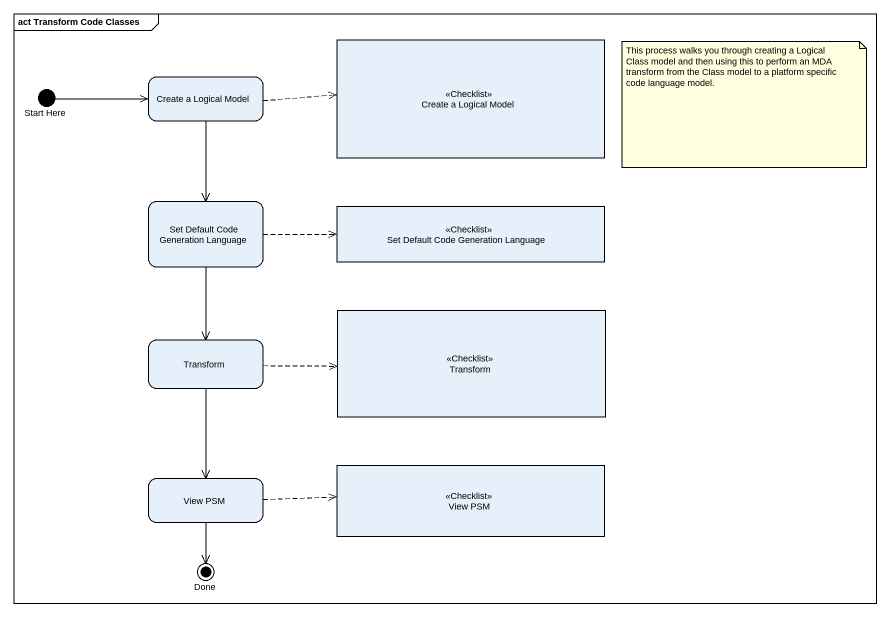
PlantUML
@startuml
mainframe act Transform Code Classes
hide empty description
state "Create a Logical Model" as Create_a_Logical_Model
state "Create a Logical Model" as Create_a_Logical_Model_2 <<Checklist>>
state "Start Here" as Start_Here <<start>>
state "Set Default Code Generation Language" as Set_Default_Code_Generation
state "Set Default Code Generation Language" as Set_Default_Code_Generation_2 <<Checklist>>
state Transform
state "Transform" as Transform_2 <<Checklist>>
state "View PSM" as View_PSM
state "View PSM" as View_PSM_2 <<Checklist>>
state Done <<end>>
Create_a_Logical_Model -right[dashed]-> Create_a_Logical_Model_2
Create_a_Logical_Model --> Set_Default_Code_Generation
Start_Here -right-> Create_a_Logical_Model
Set_Default_Code_Generation -right[dashed]-> Set_Default_Code_Generation_2
Set_Default_Code_Generation --> Transform
Transform -right[dashed]-> Transform_2
Transform --> View_PSM
View_PSM -right[dashed]-> View_PSM_2
View_PSM --> Done
note as N1
  This process walks you through creating a Logical Class model and then using this to perform an MDA transform from the Class model to a platform specific code language model.
end note
@enduml
